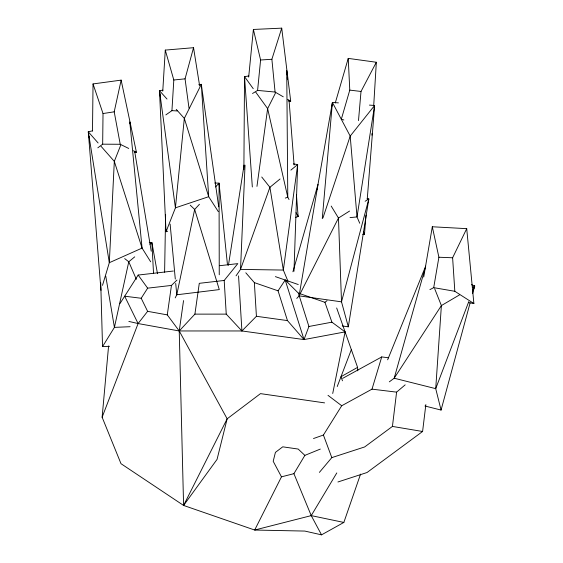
<?xml version="1.0" encoding="UTF-8"?>
<svg xmlns="http://www.w3.org/2000/svg" width="563" height="563" viewBox="0 0 563 563"><rect width="100%" height="100%" fill="white"/><g stroke="black" fill="none" stroke-linecap="round" stroke-linejoin="round"><path stroke-width="0.84" d="M243.885 169.547L244.518 76.61L248.825 75.998M92.494 131.066L93.036 83.929L121.144 80.129L136.422 152.256L134.691 152.249M97.807 147.837L102.67 144.177L103.022 113.543L93.036 83.929M164.607 272.253L165.613 214.552M293.985 271.26L297.658 164.572L293.372 163.903M245.032 165.184L240.521 269.403L236.052 275.821M162.763 91.136L165.276 50.093L193.538 47.7L199.647 85.921M165.839 114.901L171.933 110.651L173.812 79.995L165.276 50.093M371.911 135.169L372.016 133.431M373.705 105.654L376.337 62.254L348.237 58.39L335.274 102.973M362.755 234.504L364.486 234.335L365.999 215.045M367.238 199.267L374.599 105.478L369.434 105.105M332.114 105.928L332.409 102.445L338.433 102.874M358.497 120.609L361.01 91.459L376.337 62.254M322.282 218.648L332.409 102.445L350.2 136.091L357.005 216.924L359.729 223.251M360.573 474.095L343.845 522.436L321.529 534.85L304.815 531.071L254.68 530.036L183.587 505.44L121.003 463.694L102.128 417.232L108.582 345.999M248.677 77.103L253.385 29.452L281.718 28.15L290.705 101.157L288.115 100.918M252.513 93.5L257.594 90.411L260.592 59.995L253.385 29.452M319.39 472.385L331.804 457.62L364.655 446.945L392.432 426.423L396.598 392.137L405.184 384.832M337.927 481.984L367.027 472.519L422.595 431.483L425.86 404.572M256.96 186.395L267.636 108.617L275.434 93.106M183.545 300.586L179.231 330.96L183.587 505.44L217.058 459.38L227.149 418.823L179.231 330.96L167.274 314.879L171.455 285.427L176.965 280.071M128.85 321.417L138.104 323.549L179.231 330.96L194.904 314.126L199.281 283.323L224.194 280.458L237.811 263.625L219.767 265.694M228.444 265.286L244.06 165.065M322.951 217.916L350.2 136.091L374.599 105.478L357.005 216.924L350.031 217.614M342.255 325.963L348.314 326.821L368.828 198.95L367.167 198.472M374.177 108.082L374.599 105.478M299.537 293.267L318.004 184.368L292.929 271.781M423.728 277.038L432.307 226.769L466.72 228.655L473.884 303.527L468.747 302.641M429.9 289.628L433.707 287.651L438.894 257.235L432.307 226.769M317.046 189.78L332.409 102.445M332.719 393.495L345.098 331.896L331.917 322.177L324.921 302.31L298.383 293.126L285.202 280.022L278.059 290.818L287.461 320.593L304.013 339.58L345.098 331.896M128.716 148.456L120.229 144.276L114.205 111.826L121.144 80.129M166.458 230.084L166.036 231.752L167.69 231.203M424.952 406.007L441.068 410.061L470.126 302.852M472.646 293.562L474.708 285.969L471.491 284.667M188.999 108.173L185.058 78.841L193.538 47.7M348.237 58.39L349.778 90.115L341.305 119.265L343.838 119.982M102.501 285.364L109.313 262.703L114.317 161.37L120.778 145.008M313.492 438.535L323.415 435.044L341.713 405.747L372.002 389.146L381.728 356.935L388.632 357.772M283.266 96.822L275.082 92.05L271.88 59.277L281.718 28.15M179.231 330.96L241.921 330.96L304.013 339.58L308.911 326.484L298.383 293.126M468.782 301.578L435.72 388.653L441.068 410.061M472.519 291.718L474.708 285.969L472.434 287.306M337.237 386.542L351.34 349.637M102.128 417.232L138.104 323.549L147.619 311.332L167.274 314.879M473.124 290.051L474.708 285.969M387.64 359.82L425.684 266.144L394.184 378.216L389.329 381.841M473.884 303.527L454.827 291.289L452.617 257.777L466.72 228.655M198.753 84.724L201.315 84.337L184.326 118.392L175.424 207.831L166.036 231.752L159.491 90.664L162.904 90.15M183.587 505.44L227.149 418.823L260.493 393.628L324.591 402.883M320.326 449.077L304.864 455.376L293.914 473.666L281.472 476.84L254.68 530.036L311.233 515.617L343.845 522.436M296.771 298.439L299.101 295.856L338.469 218.043L349.581 211.055M175.199 297.883L176.775 294.787L194.664 209.436L199.422 204.299M321.529 534.85L311.233 515.617L336.794 472.934M109.553 346.308L102.536 346.604L114.416 327.377L128.772 261.781L134.719 256.841M120.018 303.485L138.16 275.061L173.383 271.021M147.619 311.332L141.2 298.263L147.647 288.165L171.455 285.427M215.481 186.979L219.049 183.13L227.487 264.955M224.194 280.458L226.249 314.126L241.921 330.96L256.418 316.286L254.363 282.619L245.799 272.795M149.906 244.222L151.89 242.576L157.492 273.702M280.057 178.978L269.909 187.289L240.521 269.403L283.344 270.064L287.946 281.233M290.888 170.11L297.658 164.572L283.344 270.064L269.909 187.289L261.739 177M324.921 302.31L327.019 300.705M365.127 201.273L368.828 198.95L341.509 301.838L348.314 326.821M459.556 294.878L441.385 305.575L394.184 378.216L435.72 388.653L441.385 305.575L434.657 288.671M336.667 307.975L357.589 367.379L340.995 376.696L342.466 380.799M342.621 378.371L381.728 356.935M285.307 198.085L287.784 197.233L286.736 70.607L287.074 74.978M295.645 217.381L298.13 216.53L296.427 194.685M100.981 290.402L88.292 131.812L92.536 130.82M308.911 326.484L331.917 322.177M103.022 113.543L114.205 111.826M173.812 79.995L185.058 78.841M260.592 59.995L271.88 59.277M130.123 326.709L114.416 327.377L105.788 276.271M194.904 314.126L226.249 314.126M102.67 144.177L120.229 144.276M214.721 183.052L219.049 183.13L219.253 274.758M438.894 257.235L452.617 257.777M171.933 110.651L177.19 110.939M149.272 242.4L151.89 242.576L153.516 273.161M257.594 90.411L275.082 92.05M349.778 90.115L361.01 91.459M372.002 389.146L396.598 392.137M141.2 298.263L124.669 296.201L138.104 323.549M256.418 316.286L287.461 320.593M299.101 295.856L341.509 301.838L338.469 218.043L331.192 206.065M392.432 426.423L422.595 431.483M433.707 287.651L454.827 291.289M275.398 276.63L298.277 284.547M254.363 282.619L278.059 290.818M133.34 150.736L136.422 152.256M287.728 99.426L290.705 101.157M328.004 395.346L341.713 405.747M124.69 258.607L128.772 261.781L136.345 279.332M304.864 455.376L298.186 449.056L282.753 446.825L275.42 452.37L273.196 461.294L281.472 476.84M190.238 205.199L194.664 209.436L219.288 289.593L176.775 294.787L175.712 283.442M167 99.046L159.491 90.664L175.424 207.831L208.69 196.691L201.315 84.337L218.704 206.832M176.24 109.363L184.326 118.392L208.69 196.691L218.317 211.646M88.708 134.416L88.292 131.812L98.124 142.981M101.016 146.26L114.317 161.37L142.073 248.093L150.659 261.788M252.33 186.972L244.518 76.61L253.251 88.701M255.82 92.262L267.636 108.617L287.784 197.233L289.03 199.548M138.16 275.061L147.647 288.165M296.061 212.673L298.13 216.53L297.517 214.904M363.466 231.956L364.486 234.335M293.914 473.666L311.233 515.617M323.415 435.044L331.804 457.62M285.202 280.022L304.013 339.58M129.976 123.839L129.821 122.101L130.109 123.832M134.705 151.567L151.236 251.232M88.292 131.812L109.313 262.703L142.073 248.093L129.821 122.101M88.982 136.155L89.257 137.893M159.836 93.268L160.188 95.872M170.125 224.095L175.297 279.079M287.278 77.603L287.419 79.348M289.051 100.32L294.104 164.98M244.518 76.61L244.645 78.356M238.557 275.87L241.921 330.96M201.315 84.337L201.519 87.821M357.589 367.379L357.772 370.848M100.735 282.76L102.536 346.604"/></g></svg>
